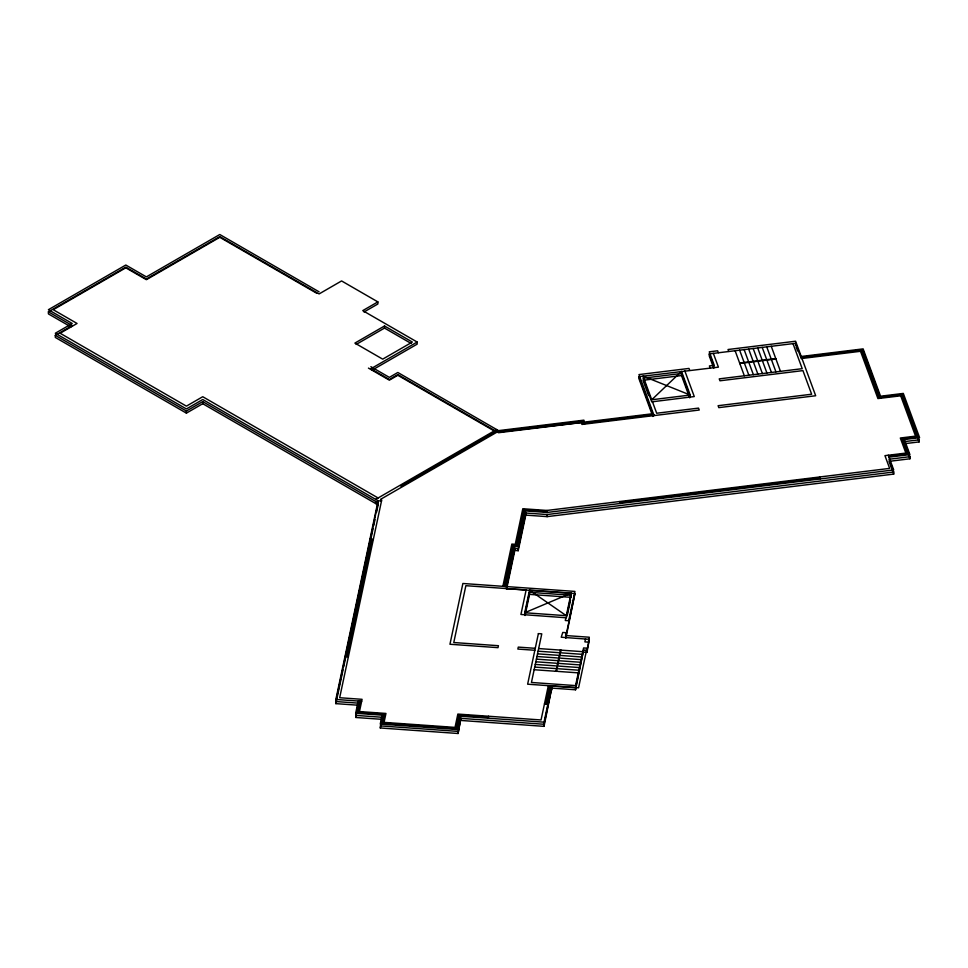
<?xml version="1.0" encoding="UTF-8"?>
<svg xmlns="http://www.w3.org/2000/svg" width="968" height="968" viewBox="0 0 968 968"><rect width="100%" height="100%" fill="white"/><g stroke="black" fill="none" stroke-linecap="round" stroke-linejoin="round"><path stroke-width="1.45" d="M319.089 291.84L219.784 234.51L146.374 276.896L125.804 265.026L48.4 309.712L72.225 323.469L55.297 333.246L186.401 408.944L202.736 399.518L378.101 500.771L335.86 699.453L361.657 701.28L362.08 699.32L339.671 697.722L381.707 500.045L380.521 499.367L496.632 432.333L581.236 422.496L581.949 424.432L699.235 410.033L698.521 408.109L656.691 413.239L652.444 401.696M335.86 701.546L358.257 703.131L358.257 705.224L335.86 703.639L335.86 701.546L378.101 502.864L202.736 401.611L186.401 411.037L55.297 335.339L55.297 337.433L186.401 413.13L202.736 403.704L378.101 504.957L376.54 512.314M335.86 703.639L343.047 669.783M343.676 666.843L352.751 624.166M353.38 621.226L365.275 565.3M365.904 562.347L373.103 528.504M373.721 525.563L374.979 519.671M346.363 656.51L371.288 539.285M347.04 656.558L371.978 539.333M358.257 701.038L355.655 713.283L382.142 715.17L380.243 724.088L457.997 729.594L460.841 716.272L544.028 722.164L551.699 686.094M382.142 719.357L355.655 717.482L358.257 703.131M355.946 716.114L358.257 705.224M359.624 701.135L357.18 712.605L383.667 714.481L381.767 723.399L456.811 728.722L459.643 715.388L488.501 717.433M360.302 701.183L357.942 712.254L384.429 714.13L382.529 723.048L456.218 728.275L459.05 714.941L488.586 717.034M361.657 701.28L359.467 711.565L385.954 713.44L384.054 722.37L455.021 727.391L457.852 714.069L541.051 719.962L548.299 685.852M585.507 638.94L584.878 641.881L588.278 642.123L589.318 637.222L565.554 635.54L566.159 632.697L562.759 632.455L561.234 637.222L589.318 639.316L586.983 650.29L583.583 650.048L575.585 687.691L552.159 686.034L544.028 724.258L460.841 718.365L458.07 733.49L380.303 727.984L382.142 717.264L355.655 715.388M380.303 727.984L381.84 720.797M458.07 733.49L460.841 718.365M502.864 586.318L511.842 544.077L515.242 544.318L522.805 508.732L546.968 510.451L889.64 468.391L884.946 455.65L905.866 453.084L900.313 438.008L915.546 436.144L900.676 395.767M504.219 586.414L513.04 544.96L516.428 545.202L524.003 509.616L546.811 511.237M504.897 586.463L513.633 545.395L517.033 545.637L524.596 510.051L546.823 511.636M506.252 586.56L514.819 546.279L518.219 546.521L525.781 510.935L547.126 512.447L893.706 469.916L888.297 455.238M506.566 589.306L514.819 550.465L518.219 550.707L525.781 515.121L547.126 516.634L893.706 474.102L893.706 472.009L547.126 514.54L525.781 513.028L518.219 548.614L514.819 548.372L506.252 588.653L574.931 593.529L565.856 638.251M488.005 718.195L488.416 716.235M524.729 612.744L529.52 590.202L571.12 593.154L566.328 615.696L524.729 612.744L571.12 593.154M524.729 614.837L529.52 592.295L571.12 595.247L571.12 597.341L529.52 594.388L525.031 615.527M546.968 510.451L547.126 512.447M545.843 703.881L549.655 685.949M546.521 703.93L550.332 685.997M565.905 617.657L565.3 620.5L568.7 620.742L574.931 591.424L462.885 583.486L449.951 644.252L498 647.665L498.423 645.704L453.774 642.534L465.862 585.688L526.132 589.96L520.917 614.462L566.328 617.79L571.12 595.247M567.224 615.66L570.515 600.16M460.841 720.458L544.028 726.351L552.159 686.034M555.801 671.26L560.303 650.085M556.648 671.32L561.15 650.145M565.554 637.634L574.931 593.529M552.159 688.127L575.585 689.785L583.583 650.048M583.583 652.154L586.983 652.384L589.318 639.316M651.742 399.76L681.508 371.373L690.22 395.041L651.742 399.76L643.018 376.092L690.22 395.041M70.979 326.93L48.4 313.898L48.4 311.805L125.804 267.12L146.374 278.99L219.784 236.603L319.089 293.933L341.583 280.938L377.871 301.895L377.871 303.988L364.004 311.986M55.297 335.339L72.225 325.563L48.4 311.805M377.871 301.895L362.746 310.619L417.172 342.043L417.172 344.136L372.135 370.139M384.514 325.986L354.881 343.096L382.699 359.152L412.332 342.043L384.514 325.986L384.514 328.079L356.176 344.439M417.172 342.043L370.853 368.784L389.354 379.468L397.824 374.58L498.52 432.72L583.873 422.254L584.587 424.178M375.693 499.367L496.632 429.538M400.849 485.96L496.632 430.663L498.084 431.486L582.821 421.092L583.535 423.028L653.63 414.425M401.333 486.238L496.632 431.22L497.854 431.922L582.3 421.564L583.002 423.488L653.775 414.812M713.755 368.167L709.278 356.006L709.278 353.901L795.611 343.313L801.226 358.571L863.129 350.973L880.553 398.308M739.612 362.976L775.755 358.547M739.794 363.46L775.937 359.031M801.226 356.478L863.129 348.879L880.553 396.214L903.313 393.419L919.6 437.657L904.378 439.532L909.92 454.597L889.011 457.162M652.843 416.446L638.965 378.766L638.965 376.673L718.425 367.15L713.331 353.332M801.516 357.252L862.077 349.823L879.501 397.146L902.261 394.363L919.104 439.823L919.104 441.916L904.378 443.719L909.92 458.796L889.011 461.361L893.706 474.102M801.649 357.64L861.556 350.283L878.98 397.618L901.728 394.823L917.168 436.749L901.946 438.613L907.488 453.689L888.588 456.013M690.22 397.134L681.508 373.466L643.018 378.185L651.742 401.853L694.274 396.565L684.848 370.962M689.7 397.836L681.508 375.56L643.018 380.291L648.657 395.597M653.352 413.651L584.587 422.084L583.873 420.16L498.52 430.627L397.824 372.486L389.354 377.375L370.853 366.69M917.979 437.052L902.757 438.928L908.299 453.992L888.721 456.388M919.104 439.823L904.378 441.626L909.92 456.69L909.92 458.796M909.92 456.69L889.011 459.268L893.706 472.009M619.726 502.331L819.823 477.769M619.871 502.719L819.969 478.156M378.101 500.771L381.501 501M369.933 539.188L373.333 539.43M535.256 648.318L518.279 647.108L517.868 649.068L534.844 650.278M538.656 648.56L559.032 650M559.879 650.06L561.573 650.181M562.42 650.242L582.796 651.682M538.087 651.198L558.463 652.65M561.864 652.892L582.228 654.332M537.53 653.848L557.907 655.288M561.295 655.53L581.671 656.982M536.962 656.498L557.338 657.938M560.738 658.18L581.102 659.619M536.405 659.135L556.781 660.587M560.169 660.829L580.546 662.269M535.836 661.785L556.213 663.225M559.613 663.467L579.977 664.919M535.28 664.435L555.644 665.875M559.044 666.117L579.421 667.557M534.711 667.085L555.087 668.525M558.488 668.767L578.852 670.207M534.154 669.723L554.531 671.175M555.378 671.235L557.072 671.356M557.919 671.417L578.295 672.857M345.007 656.413L348.395 656.655M544.488 703.784L547.876 704.026M380.303 725.891L458.07 731.397M384.514 328.079L411.073 343.41M316.669 293.231L219.784 237.305L146.374 279.692L125.804 267.821L53.24 309.712L77.065 323.469L60.137 333.246L186.401 406.149L202.736 396.723L378.101 497.976M494.212 430.941L397.824 375.281L389.354 380.17L368.433 368.094M529.52 590.202L566.328 615.696M905.358 404.588L910.961 419.797M914.518 429.477L919.104 441.916M871.333 375.342L863.129 353.078L863.129 350.973M873.378 380.92L878 393.444M860.491 351.227L877.928 398.562L902.805 395.573L902.805 397.679M796.12 346.798L797.656 350.961M792.974 343.555L802.218 368.675L719.236 378.863L719.95 380.787L802.932 370.611L811.632 394.23L718.099 405.701L718.813 407.637L815.685 395.743L795.611 341.22L728.021 349.509L728.722 351.444M819.545 476.994L820.259 478.93M771.218 346.229L775.489 357.821M775.67 358.305L776.021 359.273M776.203 359.757L780.474 371.349M766.704 346.786L770.976 358.378M771.69 360.302L775.949 371.894M762.191 347.343L766.45 358.934M767.164 360.858L771.435 372.45M757.666 347.887L761.937 359.479M762.651 361.415L766.922 373.007M753.152 348.444L757.424 360.036M758.138 361.971L762.397 373.563M748.639 349L752.898 360.592M753.612 362.528L757.884 374.12M744.114 349.557L748.385 361.149M749.099 363.085L753.37 374.664M739.6 350.114L743.872 361.705M744.586 363.629L748.845 375.221M735.087 350.67L739.891 363.702M740.06 364.186L744.332 375.778M718.353 352.715L717.639 350.791L709.278 351.808L714.251 365.335L709.399 365.928L710.113 367.864M709.278 353.901L714.251 367.429M689.7 370.369L688.986 368.433L638.965 374.58L654.065 415.575M638.965 376.673L653.352 415.744M619.435 501.557L620.149 503.493M795.611 343.313L795.611 345.407M681.508 373.466L681.508 375.56M586.983 650.29L586.983 652.384M575.585 687.691L575.585 689.785M551.736 687.994L551.736 690.087M547.126 514.54L547.126 516.634M544.028 724.258L544.028 726.351M529.52 592.295L529.52 594.388M525.781 513.028L525.781 515.121M518.219 548.614L518.219 550.707M514.819 548.372L514.819 550.465M375.693 501.46L375.693 503.554M202.736 401.611L202.736 403.704M186.401 411.037L186.401 413.13M538.389 633.616L527.633 684.195L578.561 687.8L586.983 648.197L583.583 647.955L575.585 685.598L531.444 682.464L541.778 633.846L538.389 633.616"/></g></svg>
